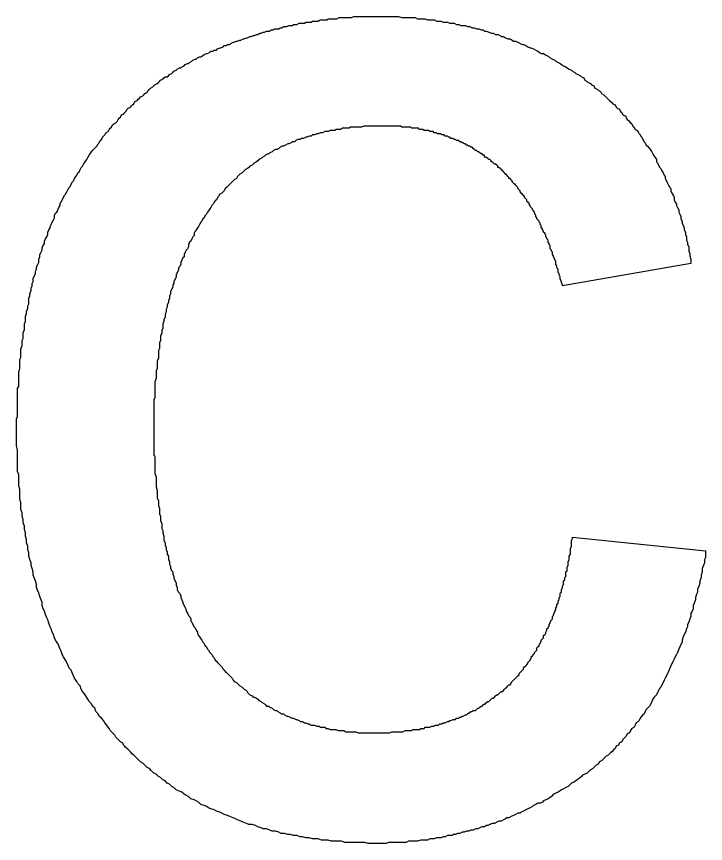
# Model space of a CAD drawing. Extents: x 6 to 282, y -60 to 50.
# Drawn here: x 160.11 to 191.81, y -0.87 to 37.14 of the extents above; entities that cross this region are included whole.
import ezdxf

# ---------------------------------------------------------------- set-up
doc = ezdxf.new("R2010")
doc.units = 0

msp = doc.modelspace()

# ---------------------------------------------------------------- linework, layer by layer
at = {"layer": 'Layer 0', "color": 1}
msp.add_lwpolyline([(191.809021, 12.585219), (191.809021, 12.585219), (191.809021, 12.431115), (191.809021, 12.27701), (191.75766, 12.174273), (191.75766, 12.020169), (191.706284, 11.866064), (191.654922, 11.763328), (191.654922, 11.609223), (191.603546, 11.455118), (191.603546, 11.352382), (191.552185, 11.198277), (191.552185, 11.095541), (191.500809, 10.941436), (191.449448, 10.838699), (191.449448, 10.684595), (191.398071, 10.581859), (191.34671, 10.427753), (191.34671, 10.325017), (191.295334, 10.170913), (191.243973, 10.068176), (191.243973, 9.914071), (191.192612, 9.811335), (191.141235, 9.708598), (191.141235, 9.554493), (191.089874, 9.451756), (191.038498, 9.297652), (190.987137, 9.194916), (190.987137, 9.092179), (190.93576, 8.989443), (190.884399, 8.835338), (190.833023, 8.732601), (190.781662, 8.629865), (190.730286, 8.47576), (190.730286, 8.373024), (190.678925, 8.270288), (190.627548, 8.167551), (190.576187, 8.064815), (190.524811, 7.910709), (190.47345, 7.807973), (190.422073, 7.705236), (190.370712, 7.6025), (190.319351, 7.499763), (190.267975, 7.397027), (190.216614, 7.294291), (190.165237, 7.191554), (190.113876, 7.037449), (190.0625, 6.934713), (190.011139, 6.831976), (189.959763, 6.72924), (189.908401, 6.626503), (189.857025, 6.523767), (189.805664, 6.421031), (189.754288, 6.318294), (189.702927, 6.266926), (189.65155, 6.164189), (189.600189, 6.061453), (189.548813, 5.958716), (189.446091, 5.85598), (189.394714, 5.753243), (189.343353, 5.650507), (189.291977, 5.547771), (189.240616, 5.445034), (189.18924, 5.393666), (189.086502, 5.290929), (189.035141, 5.188193), (188.983765, 5.085456), (188.932404, 5.034088), (188.829666, 4.931352), (188.77829, 4.828615), (188.726929, 4.725878), (188.624191, 4.67451), (188.57283, 4.571774), (188.521454, 4.469037), (188.418716, 4.417669), (188.367355, 4.314932), (188.315979, 4.212196), (188.213242, 4.160828), (188.16188, 4.058091), (188.110504, 4.006723), (188.007767, 3.903986), (187.956406, 3.80125), (187.853668, 3.749882), (187.802307, 3.647145), (187.69957, 3.595777), (187.648193, 3.493041), (187.596832, 3.441672), (187.494095, 3.338936), (187.442719, 3.287568), (187.339981, 3.184831), (187.237244, 3.133463), (187.185883, 3.082095), (187.083145, 2.979358), (187.031769, 2.92799), (186.929047, 2.876622), (186.87767, 2.773885), (186.774933, 2.722517), (186.672195, 2.619781), (186.620834, 2.568412), (186.518097, 2.517044), (186.466721, 2.465676), (186.363983, 2.362939), (186.261246, 2.311571), (186.158524, 2.260203), (186.107147, 2.208834), (186.00441, 2.106098), (185.901672, 2.05473), (185.850311, 2.003361), (185.747574, 1.951993), (185.644836, 1.900625), (185.542099, 1.797889), (185.490723, 1.74652), (185.387985, 1.695152), (185.285263, 1.643784), (185.182526, 1.592416), (185.131149, 1.541047), (185.028412, 1.489679), (184.925674, 1.438311), (184.822937, 1.386943), (184.7202, 1.284206), (184.668839, 1.232838), (184.566101, 1.18147), (184.463364, 1.130101), (184.360626, 1.078733), (184.309265, 1.027365), (184.206528, 0.975997), (184.10379, 0.975997), (184.001053, 0.924628), (183.898315, 0.87326), (183.846939, 0.821892), (183.744202, 0.770524), (183.641479, 0.719155), (183.538742, 0.667787), (183.436005, 0.616419), (183.333267, 0.565051), (183.281891, 0.513682), (183.179153, 0.513682), (183.076416, 0.462314), (182.973679, 0.410946), (182.870941, 0.359578), (182.768219, 0.308209), (182.665482, 0.308209), (182.614105, 0.256841), (182.511368, 0.205473), (182.40863, 0.154105), (182.305893, 0.154105), (182.203156, 0.102736), (182.100418, 0.051368), (181.997696, 0.051368), (181.894958, 0), (181.792221, -0.051368), (181.740845, -0.051368), (181.638107, -0.102736), (181.53537, -0.102736), (181.432632, -0.154105), (181.329895, -0.205473), (181.227158, -0.205473), (181.124435, -0.256841), (181.021698, -0.256841), (180.918961, -0.308209), (180.816223, -0.308209), (180.713486, -0.359578), (180.610748, -0.359578), (180.508011, -0.410946), (180.405273, -0.410946), (180.302536, -0.462314), (180.199799, -0.462314), (180.148438, -0.513682), (180.0457, -0.513682), (179.942963, -0.513682), (179.840225, -0.565051), (179.737488, -0.565051), (179.63475, -0.616419), (179.532013, -0.616419), (179.429276, -0.616419), (179.326538, -0.667787), (179.223801, -0.667787), (179.121063, -0.667787), (179.018326, -0.719155), (178.915588, -0.719155), (178.812851, -0.719155), (178.710114, -0.719155), (178.556015, -0.770524), (178.453278, -0.770524), (178.35054, -0.770524), (178.247803, -0.770524), (178.145065, -0.770524), (178.042328, -0.821892), (177.93959, -0.821892), (177.836868, -0.821892), (177.734131, -0.821892), (177.631393, -0.821892), (177.528656, -0.821892), (177.425919, -0.821892), (177.323181, -0.821892), (177.220444, -0.821892), (177.117706, -0.87326), (177.014969, -0.87326), (176.86087, -0.87326), (176.758133, -0.87326), (176.604019, -0.87326), (176.449921, -0.87326), (176.295807, -0.87326), (176.141708, -0.821892), (175.98761, -0.821892), (175.833496, -0.821892), (175.679398, -0.821892), (175.525284, -0.821892), (175.371185, -0.821892), (175.217087, -0.821892), (175.062973, -0.770524), (174.908875, -0.770524), (174.754761, -0.770524), (174.600662, -0.770524), (174.446564, -0.719155), (174.29245, -0.719155), (174.138351, -0.719155), (173.984238, -0.667787), (173.8815, -0.667787), (173.727402, -0.667787), (173.573303, -0.616419), (173.419189, -0.616419), (173.265091, -0.565051), (173.162354, -0.565051), (173.00824, -0.513682), (172.854141, -0.513682), (172.700043, -0.462314), (172.597305, -0.462314), (172.443192, -0.410946), (172.289093, -0.410946), (172.186356, -0.359578), (172.032242, -0.308209), (171.878143, -0.308209), (171.775406, -0.256841), (171.621307, -0.205473), (171.467194, -0.205473), (171.364456, -0.154105), (171.210358, -0.102736), (171.10762, -0.051368), (170.953522, 0), (170.799408, 0), (170.696671, 0.051368), (170.542572, 0.102736), (170.439835, 0.154105), (170.285736, 0.205473), (170.182999, 0.256841), (170.080261, 0.308209), (169.926147, 0.359578), (169.82341, 0.410946), (169.669312, 0.462314), (169.566574, 0.513682), (169.463837, 0.565051), (169.309738, 0.616419), (169.207001, 0.667787), (169.052887, 0.719155), (168.95015, 0.770524), (168.847412, 0.821892), (168.744675, 0.87326), (168.590576, 0.924628), (168.487839, 1.027365), (168.385101, 1.078733), (168.282364, 1.130101), (168.128265, 1.18147), (168.025528, 1.284206), (167.922791, 1.335574), (167.820053, 1.386943), (167.717316, 1.489679), (167.563217, 1.541047), (167.46048, 1.592416), (167.357742, 1.695152), (167.255005, 1.74652), (167.152267, 1.849257), (167.04953, 1.900625), (166.946793, 2.003361), (166.844055, 2.05473), (166.741318, 2.157466), (166.63858, 2.208834), (166.535843, 2.311571), (166.433105, 2.362939), (166.330368, 2.465676), (166.227631, 2.568412), (166.124908, 2.619781), (166.022171, 2.722517), (165.919434, 2.825253), (165.816696, 2.876622), (165.713959, 2.979358), (165.611221, 3.082095), (165.508484, 3.184831), (165.457108, 3.236199), (165.35437, 3.338936), (165.251648, 3.441672), (165.148911, 3.544409), (165.046173, 3.647145), (164.994797, 3.749882), (164.892059, 3.80125), (164.789322, 3.903986), (164.686584, 4.006723), (164.635223, 4.109459), (164.532486, 4.212196), (164.429749, 4.314932), (164.378387, 4.417669), (164.27565, 4.571774), (164.172913, 4.67451), (164.121536, 4.777246), (164.018799, 4.879983), (163.916061, 4.98272), (163.8647, 5.085456), (163.761963, 5.188193), (163.710587, 5.342298), (163.607864, 5.445034), (163.556488, 5.547771), (163.453751, 5.650507), (163.40239, 5.753243), (163.299652, 5.907348), (163.248276, 6.010085), (163.145538, 6.112821), (163.094177, 6.215558), (163.042801, 6.369662), (162.940063, 6.472399), (162.888702, 6.575135), (162.785965, 6.72924), (162.734604, 6.831976), (162.683228, 6.934713), (162.631866, 7.088818), (162.529129, 7.191554), (162.477753, 7.345659), (162.426392, 7.448395), (162.375015, 7.551132), (162.272278, 7.705236), (162.220917, 7.807973), (162.16954, 7.962078), (162.118179, 8.064815), (162.066803, 8.218919), (162.015442, 8.321655), (161.912704, 8.47576), (161.861343, 8.578497), (161.809967, 8.732601), (161.758606, 8.835338), (161.70723, 8.989443), (161.655869, 9.092179), (161.604492, 9.246284), (161.553131, 9.400389), (161.501755, 9.503125), (161.450394, 9.657229), (161.399017, 9.811335), (161.347656, 9.914071), (161.29628, 10.068176), (161.29628, 10.222281), (161.244919, 10.325017), (161.193542, 10.479122), (161.142181, 10.633226), (161.09082, 10.735963), (161.039444, 10.890068), (161.039444, 11.044172), (160.988083, 11.198277), (160.936707, 11.301014), (160.885345, 11.455118), (160.885345, 11.609223), (160.833969, 11.763328), (160.782608, 11.917433), (160.782608, 12.020169), (160.731232, 12.174273), (160.679871, 12.328379), (160.679871, 12.482483), (160.628494, 12.636588), (160.628494, 12.790692), (160.577133, 12.944798), (160.577133, 13.098902), (160.525757, 13.253007), (160.525757, 13.407112), (160.474396, 13.561216), (160.474396, 13.715322), (160.423019, 13.869426), (160.423019, 14.023531), (160.371658, 14.177635), (160.371658, 14.33174), (160.320282, 14.485845), (160.320282, 14.63995), (160.320282, 14.794054), (160.268921, 14.948159), (160.268921, 15.102263), (160.268921, 15.256369), (160.268921, 15.410473), (160.21756, 15.564578), (160.21756, 15.770051), (160.21756, 15.924155), (160.21756, 16.07826), (160.166183, 16.232365), (160.166183, 16.386469), (160.166183, 16.540575), (160.166183, 16.746048), (160.166183, 16.900152), (160.166183, 17.054256), (160.166183, 17.208363), (160.114822, 17.413836), (160.114822, 17.56794), (160.114822, 17.722044), (160.114822, 17.927517), (160.114822, 18.030254), (160.114822, 18.184359), (160.114822, 18.338463), (160.114822, 18.492567), (160.114822, 18.646673), (160.166183, 18.749409), (160.166183, 18.903513), (160.166183, 19.057619), (160.166183, 19.211723), (160.166183, 19.314459), (160.166183, 19.468565), (160.166183, 19.622669), (160.166183, 19.725407), (160.166183, 19.879511), (160.166183, 20.033615), (160.21756, 20.136353), (160.21756, 20.290457), (160.21756, 20.444561), (160.21756, 20.547298), (160.21756, 20.701403), (160.21756, 20.804138), (160.268921, 20.958244), (160.268921, 21.112349), (160.268921, 21.215084), (160.268921, 21.36919), (160.320282, 21.471926), (160.320282, 21.62603), (160.320282, 21.728767), (160.320282, 21.882872), (160.371658, 21.985609), (160.371658, 22.139713), (160.371658, 22.242449), (160.423019, 22.345186), (160.423019, 22.49929), (160.423019, 22.602028), (160.474396, 22.756132), (160.474396, 22.858868), (160.474396, 23.012974), (160.525757, 23.115709), (160.525757, 23.218447), (160.525757, 23.372551), (160.577133, 23.475288), (160.577133, 23.578024), (160.628494, 23.732128), (160.628494, 23.834866), (160.679871, 23.937601), (160.679871, 24.091707), (160.679871, 24.194443), (160.731232, 24.29718), (160.731232, 24.399916), (160.782608, 24.55402), (160.782608, 24.656757), (160.833969, 24.759493), (160.833969, 24.86223), (160.885345, 24.964966), (160.885345, 25.119072), (160.936707, 25.221807), (160.988083, 25.324545), (160.988083, 25.42728), (161.039444, 25.530018), (161.039444, 25.632753), (161.09082, 25.735491), (161.142181, 25.838226), (161.142181, 25.992331), (161.193542, 26.095068), (161.193542, 26.197803), (161.244919, 26.300541), (161.29628, 26.403278), (161.29628, 26.506014), (161.347656, 26.608751), (161.399017, 26.711487), (161.399017, 26.814224), (161.450394, 26.91696), (161.501755, 27.019697), (161.553131, 27.122433), (161.553131, 27.22517), (161.604492, 27.327906), (161.655869, 27.430643), (161.655869, 27.48201), (161.70723, 27.584747), (161.758606, 27.687483), (161.809967, 27.79022), (161.861343, 27.892956), (161.861343, 27.995693), (161.912704, 28.098429), (161.964081, 28.149797), (162.015442, 28.252535), (162.066803, 28.35527), (162.118179, 28.458008), (162.118179, 28.560743), (162.16954, 28.612112), (162.220917, 28.714848), (162.272278, 28.817585), (162.323654, 28.920321), (162.375015, 28.971689), (162.426392, 29.074427), (162.477753, 29.177162), (162.529129, 29.2799), (162.58049, 29.331266), (162.631866, 29.434004), (162.683228, 29.536739), (162.734604, 29.588108), (162.785965, 29.690845), (162.837326, 29.793581), (162.888702, 29.84495), (162.940063, 29.947687), (162.99144, 29.999054), (163.042801, 30.101791), (163.094177, 30.204527), (163.145538, 30.255896), (163.196915, 30.358633), (163.248276, 30.41), (163.299652, 30.512737), (163.351013, 30.564106), (163.40239, 30.666842), (163.453751, 30.769579), (163.505127, 30.820946), (163.556488, 30.923683), (163.607864, 30.975052), (163.659225, 31.026419), (163.761963, 31.129156), (163.813324, 31.180525), (163.8647, 31.28326), (163.916061, 31.334629), (163.967438, 31.437365), (164.018799, 31.488733), (164.070175, 31.591471), (164.121536, 31.642838), (164.172913, 31.694206), (164.224274, 31.796944), (164.327011, 31.84831), (164.378387, 31.951048), (164.429749, 32.002415), (164.481125, 32.053783), (164.532486, 32.156521), (164.583847, 32.20789), (164.686584, 32.259258), (164.737961, 32.310627), (164.789322, 32.413361), (164.840698, 32.464729), (164.892059, 32.516098), (164.943436, 32.618835), (165.046173, 32.670204), (165.097534, 32.721573), (165.148911, 32.772938), (165.200272, 32.875675), (165.251648, 32.927044), (165.35437, 32.978413), (165.405746, 33.029781), (165.457108, 33.08115), (165.508484, 33.132519), (165.559845, 33.235252), (165.662582, 33.286621), (165.713959, 33.33799), (165.76532, 33.389359), (165.816696, 33.440727), (165.919434, 33.492096), (165.970795, 33.543465), (166.022171, 33.594833), (166.124908, 33.646198), (166.17627, 33.748936), (166.227631, 33.800304), (166.279007, 33.851673), (166.381744, 33.903042), (166.433105, 33.954411), (166.484482, 34.005779), (166.587219, 34.057144), (166.63858, 34.108513), (166.689957, 34.159882), (166.741318, 34.21125), (166.844055, 34.262619), (166.895432, 34.313988), (166.946793, 34.365356), (167.04953, 34.365356), (167.100891, 34.416725), (167.152267, 34.46809), (167.255005, 34.519459), (167.306366, 34.570827), (167.357742, 34.622196), (167.46048, 34.673565), (167.511841, 34.724934), (167.614578, 34.776302), (167.665955, 34.776302), (167.717316, 34.827671), (167.820053, 34.879036), (167.871414, 34.930405), (167.974152, 34.981773), (168.025528, 34.981773), (168.076889, 35.033142), (168.179626, 35.084511), (168.231003, 35.13588), (168.33374, 35.187248), (168.385101, 35.187248), (168.436478, 35.238617), (168.539215, 35.289982), (168.590576, 35.289982), (168.693314, 35.341351), (168.744675, 35.392719), (168.847412, 35.444088), (168.898788, 35.444088), (169.001526, 35.495457), (169.052887, 35.546825), (169.155624, 35.546825), (169.207001, 35.598194), (169.309738, 35.598194), (169.361099, 35.649563), (169.463837, 35.700928), (169.515198, 35.700928), (169.617935, 35.752296), (169.669312, 35.803665), (169.772049, 35.803665), (169.82341, 35.855034), (169.926147, 35.855034), (169.977524, 35.906403), (170.080261, 35.957771), (170.131622, 35.957771), (170.23436, 36.00914), (170.285736, 36.00914), (170.388458, 36.060509), (170.439835, 36.060509), (170.542572, 36.111874), (170.593933, 36.111874), (170.696671, 36.163242), (170.748047, 36.163242), (170.850784, 36.214611), (170.902145, 36.214611), (171.004883, 36.26598), (171.056259, 36.26598), (171.158997, 36.317348), (171.210358, 36.317348), (171.313095, 36.368717), (171.364456, 36.368717), (171.467194, 36.420086), (171.51857, 36.420086), (171.621307, 36.471455), (171.672668, 36.471455), (171.775406, 36.471455), (171.826782, 36.522823), (171.92952, 36.522823), (171.980881, 36.574188), (172.083618, 36.574188), (172.186356, 36.574188), (172.237717, 36.625557), (172.340454, 36.625557), (172.39183, 36.676926), (172.494568, 36.676926), (172.545929, 36.676926), (172.648666, 36.728294), (172.700043, 36.728294), (172.80278, 36.728294), (172.854141, 36.779663), (172.956879, 36.779663), (173.00824, 36.779663), (173.110977, 36.831032), (173.213715, 36.831032), (173.265091, 36.831032), (173.367828, 36.831032), (173.419189, 36.882401), (173.521927, 36.882401), (173.573303, 36.882401), (173.676025, 36.882401), (173.727402, 36.933769), (173.830139, 36.933769), (173.932877, 36.933769), (173.984238, 36.933769), (174.086975, 36.985134), (174.138351, 36.985134), (174.241089, 36.985134), (174.29245, 36.985134), (174.395187, 36.985134), (174.446564, 37.036503), (174.549286, 37.036503), (174.652023, 37.036503), (174.7034, 37.036503), (174.806137, 37.036503), (174.857498, 37.036503), (174.960236, 37.087872), (175.011612, 37.087872), (175.114349, 37.087872), (175.217087, 37.087872), (175.268448, 37.087872), (175.371185, 37.087872), (175.422546, 37.087872), (175.525284, 37.087872), (175.628021, 37.13924), (175.679398, 37.13924), (175.782135, 37.13924), (175.833496, 37.13924), (175.936234, 37.13924), (175.98761, 37.13924), (176.090347, 37.13924), (176.193069, 37.13924), (176.244446, 37.13924), (176.347183, 37.13924), (176.398544, 37.13924), (176.501282, 37.13924), (176.604019, 37.13924), (176.706757, 37.13924), (176.809494, 37.13924), (176.912231, 37.13924), (177.014969, 37.13924), (177.169067, 37.13924), (177.271805, 37.13924), (177.374542, 37.13924), (177.47728, 37.13924), (177.580017, 37.13924), (177.682755, 37.13924), (177.836868, 37.087872), (177.93959, 37.087872), (178.042328, 37.087872), (178.145065, 37.087872), (178.247803, 37.087872), (178.35054, 37.087872), (178.453278, 37.087872), (178.556015, 37.036503), (178.710114, 37.036503), (178.812851, 37.036503), (178.915588, 37.036503), (179.018326, 36.985134), (179.121063, 36.985134), (179.223801, 36.985134), (179.326538, 36.985134), (179.429276, 36.933769), (179.532013, 36.933769), (179.63475, 36.933769), (179.737488, 36.882401), (179.840225, 36.882401), (179.942963, 36.882401), (180.0457, 36.831032), (180.148438, 36.831032), (180.251175, 36.831032), (180.353897, 36.779663), (180.456635, 36.779663), (180.559372, 36.728294), (180.662109, 36.728294), (180.764847, 36.728294), (180.867584, 36.676926), (180.970322, 36.676926), (181.073059, 36.625557), (181.175797, 36.625557), (181.278534, 36.574188), (181.381271, 36.574188), (181.484009, 36.522823), (181.586746, 36.522823), (181.638107, 36.471455), (181.740845, 36.471455), (181.843582, 36.420086), (181.94632, 36.368717), (182.049057, 36.368717), (182.151794, 36.317348), (182.254532, 36.317348), (182.357269, 36.26598), (182.40863, 36.214611), (182.511368, 36.214611), (182.614105, 36.163242), (182.716843, 36.111874), (182.81958, 36.111874), (182.922318, 36.060509), (182.973679, 36.00914), (183.076416, 36.00914), (183.179153, 35.957771), (183.281891, 35.906403), (183.384628, 35.855034), (183.436005, 35.855034), (183.538742, 35.803665), (183.641479, 35.752296), (183.744202, 35.700928), (183.795578, 35.700928), (183.898315, 35.649563), (184.001053, 35.598194), (184.10379, 35.546825), (184.155151, 35.495457), (184.257889, 35.444088), (184.360626, 35.444088), (184.412003, 35.392719), (184.51474, 35.341351), (184.617462, 35.289982), (184.668839, 35.238617), (184.771576, 35.187248), (184.874313, 35.13588), (184.925674, 35.084511), (185.028412, 35.033142), (185.131149, 34.981773), (185.182526, 34.930405), (185.285263, 34.879036), (185.387985, 34.827671), (185.439362, 34.776302), (185.542099, 34.724934), (185.644836, 34.673565), (185.696198, 34.622196), (185.798935, 34.570827), (185.850311, 34.519459), (185.953049, 34.46809), (186.055786, 34.416725), (186.107147, 34.365356), (186.209885, 34.313988), (186.261246, 34.21125), (186.363983, 34.159882), (186.415359, 34.108513), (186.518097, 34.057144), (186.569458, 34.005779), (186.672195, 33.954411), (186.723572, 33.851673), (186.826309, 33.800304), (186.87767, 33.748936), (186.980408, 33.697567), (187.031769, 33.594833), (187.134506, 33.543465), (187.185883, 33.492096), (187.28862, 33.389359), (187.339981, 33.33799), (187.391357, 33.286621), (187.494095, 33.183887), (187.545456, 33.132519), (187.648193, 33.08115), (187.69957, 32.978413), (187.750931, 32.927044), (187.853668, 32.875675), (187.905029, 32.772938), (187.956406, 32.721573), (188.007767, 32.618835), (188.110504, 32.567467), (188.16188, 32.516098), (188.213242, 32.413361), (188.264618, 32.361992), (188.367355, 32.259258), (188.418716, 32.20789), (188.470093, 32.105152), (188.521454, 32.053783), (188.57283, 31.951048), (188.675568, 31.899679), (188.726929, 31.796944), (188.77829, 31.745575), (188.829666, 31.642838), (188.881027, 31.591471), (188.932404, 31.488733), (188.983765, 31.385998), (189.035141, 31.334629), (189.086502, 31.231892), (189.137878, 31.180525), (189.240616, 31.077787), (189.291977, 30.975052), (189.343353, 30.923683), (189.394714, 30.820946), (189.446091, 30.71821), (189.497452, 30.666842), (189.548813, 30.564106), (189.548813, 30.461369), (189.600189, 30.41), (189.65155, 30.307264), (189.702927, 30.204527), (189.754288, 30.15316), (189.805664, 30.050423), (189.857025, 29.947687), (189.908401, 29.84495), (189.959763, 29.793581), (189.959763, 29.690845), (190.011139, 29.588108), (190.0625, 29.485373), (190.113876, 29.382635), (190.165237, 29.2799), (190.216614, 29.228531), (190.216614, 29.125793), (190.267975, 29.023058), (190.319351, 28.920321), (190.370712, 28.817585), (190.370712, 28.714848), (190.422073, 28.612112), (190.47345, 28.509375), (190.47345, 28.458008), (190.524811, 28.35527), (190.576187, 28.252535), (190.576187, 28.149797), (190.627548, 28.047062), (190.678925, 27.944324), (190.678925, 27.841589), (190.730286, 27.738852), (190.730286, 27.636116), (190.781662, 27.533379), (190.833023, 27.430643), (190.833023, 27.327906), (190.884399, 27.22517), (190.884399, 27.122433), (190.93576, 27.019697), (190.93576, 26.865591), (190.987137, 26.762856), (190.987137, 26.660118), (191.038498, 26.557383), (191.038498, 26.454645), (191.038498, 26.35191), (191.089874, 26.249172), (191.089874, 26.146437), (191.141235, 25.992331), (191.141235, 25.889595), (191.141235, 25.786858), (185.233887, 24.759493), (185.233887, 24.810862), (185.182526, 24.913599), (185.182526, 24.964966), (185.131149, 25.067703), (185.131149, 25.119072), (185.131149, 25.170439), (185.079788, 25.273176), (185.079788, 25.324545), (185.028412, 25.375912), (185.028412, 25.478649), (185.028412, 25.530018), (184.977051, 25.581385), (184.977051, 25.684122), (184.925674, 25.735491), (184.925674, 25.786858), (184.925674, 25.889595), (184.874313, 25.940964), (184.874313, 25.992331), (184.822937, 26.095068), (184.822937, 26.146437), (184.771576, 26.197803), (184.771576, 26.300541), (184.7202, 26.35191), (184.7202, 26.403278), (184.668839, 26.454645), (184.668839, 26.557383), (184.668839, 26.608751), (184.617462, 26.660118), (184.617462, 26.711487), (184.566101, 26.762856), (184.566101, 26.865591), (184.51474, 26.91696), (184.51474, 26.968328), (184.463364, 27.019697), (184.463364, 27.071064), (184.412003, 27.173801), (184.360626, 27.22517), (184.360626, 27.276537), (184.309265, 27.327906), (184.309265, 27.379274), (184.257889, 27.430643), (184.257889, 27.533379), (184.206528, 27.584747), (184.206528, 27.636116), (184.155151, 27.687483), (184.155151, 27.738852), (184.10379, 27.79022), (184.052414, 27.841589), (184.052414, 27.892956), (184.001053, 27.944324), (184.001053, 27.995693), (183.949677, 28.098429), (183.949677, 28.149797), (183.898315, 28.201166), (183.846939, 28.252535), (183.846939, 28.303902), (183.795578, 28.35527), (183.744202, 28.406639), (183.744202, 28.458008), (183.692841, 28.509375), (183.692841, 28.560743), (183.641479, 28.612112), (183.590103, 28.663481), (183.590103, 28.714848), (183.538742, 28.766216), (183.487366, 28.817585), (183.487366, 28.868954), (183.436005, 28.920321), (183.384628, 28.920321), (183.384628, 28.971689), (183.333267, 29.023058), (183.281891, 29.074427), (183.281891, 29.125793), (183.23053, 29.177162), (183.179153, 29.228531), (183.179153, 29.2799), (183.127792, 29.331266), (183.076416, 29.382635), (183.076416, 29.434004), (183.025055, 29.434004), (182.973679, 29.485373), (182.922318, 29.536739), (182.922318, 29.588108), (182.870941, 29.639477), (182.81958, 29.690845), (182.768219, 29.690845), (182.768219, 29.742214), (182.716843, 29.793581), (182.665482, 29.84495), (182.614105, 29.896318), (182.614105, 29.896318), (182.562744, 29.947687), (182.511368, 29.999054), (182.460007, 30.050423), (182.460007, 30.101791), (182.40863, 30.101791), (182.357269, 30.15316), (182.305893, 30.204527), (182.254532, 30.204527), (182.254532, 30.255896), (182.203156, 30.307264), (182.151794, 30.358633), (182.100418, 30.358633), (182.049057, 30.41), (181.997696, 30.461369), (181.94632, 30.461369), (181.94632, 30.512737), (181.894958, 30.564106), (181.843582, 30.564106), (181.792221, 30.615473), (181.740845, 30.666842), (181.689484, 30.666842), (181.638107, 30.71821), (181.638107, 30.769579), (181.586746, 30.769579), (181.53537, 30.820946), (181.484009, 30.820946), (181.432632, 30.872314), (181.381271, 30.923683), (181.329895, 30.923683), (181.278534, 30.975052), (181.227158, 30.975052), (181.175797, 31.026419), (181.124435, 31.077787), (181.124435, 31.077787), (181.073059, 31.129156), (181.021698, 31.129156), (180.970322, 31.180525), (180.918961, 31.180525), (180.867584, 31.231892), (180.816223, 31.231892), (180.764847, 31.28326), (180.713486, 31.28326), (180.662109, 31.334629), (180.610748, 31.334629), (180.559372, 31.385998), (180.508011, 31.385998), (180.456635, 31.437365), (180.405273, 31.437365), (180.353897, 31.437365), (180.302536, 31.488733), (180.251175, 31.488733), (180.199799, 31.540102), (180.148438, 31.540102), (180.097061, 31.540102), (180.0457, 31.591471), (179.994324, 31.591471), (179.942963, 31.642838), (179.891586, 31.642838), (179.840225, 31.642838), (179.788849, 31.694206), (179.737488, 31.694206), (179.686111, 31.694206), (179.63475, 31.745575), (179.583374, 31.745575), (179.480652, 31.745575), (179.429276, 31.796944), (179.377914, 31.796944), (179.326538, 31.796944), (179.275177, 31.84831), (179.223801, 31.84831), (179.17244, 31.84831), (179.121063, 31.84831), (179.069702, 31.899679), (179.018326, 31.899679), (178.966965, 31.899679), (178.864227, 31.899679), (178.812851, 31.951048), (178.76149, 31.951048), (178.710114, 31.951048), (178.658752, 31.951048), (178.607391, 32.002415), (178.556015, 32.002415), (178.504654, 32.002415), (178.401917, 32.002415), (178.35054, 32.002415), (178.299179, 32.002415), (178.247803, 32.053783), (178.196442, 32.053783), (178.145065, 32.053783), (178.042328, 32.053783), (177.990967, 32.053783), (177.93959, 32.053783), (177.888229, 32.053783), (177.836868, 32.053783), (177.785492, 32.105152), (177.682755, 32.105152), (177.631393, 32.105152), (177.580017, 32.105152), (177.528656, 32.105152), (177.425919, 32.105152), (177.374542, 32.105152), (177.323181, 32.105152), (177.271805, 32.105152), (177.220444, 32.105152), (177.117706, 32.105152), (177.06633, 32.105152), (177.014969, 32.105152), (176.912231, 32.105152), (176.809494, 32.105152), (176.706757, 32.105152), (176.604019, 32.105152), (176.501282, 32.105152), (176.398544, 32.105152), (176.295807, 32.105152), (176.193069, 32.105152), (176.090347, 32.105152), (175.98761, 32.053783), (175.884872, 32.053783), (175.782135, 32.053783), (175.679398, 32.053783), (175.57666, 32.053783), (175.473923, 32.053783), (175.422546, 32.002415), (175.319824, 32.002415), (175.217087, 32.002415), (175.114349, 32.002415), (175.011612, 31.951048), (174.908875, 31.951048), (174.806137, 31.951048), (174.754761, 31.899679), (174.652023, 31.899679), (174.549286, 31.899679), (174.446564, 31.84831), (174.343826, 31.84831), (174.29245, 31.84831), (174.189713, 31.796944), (174.086975, 31.796944), (173.984238, 31.745575), (173.932877, 31.745575), (173.830139, 31.694206), (173.727402, 31.694206), (173.676025, 31.642838), (173.573303, 31.642838), (173.470566, 31.591471), (173.419189, 31.591471), (173.316452, 31.540102), (173.213715, 31.540102), (173.162354, 31.488733), (173.059616, 31.488733), (172.956879, 31.437365), (172.905502, 31.385998), (172.80278, 31.385998), (172.751404, 31.334629), (172.648666, 31.28326), (172.597305, 31.28326), (172.494568, 31.231892), (172.39183, 31.180525), (172.340454, 31.180525), (172.237717, 31.129156), (172.186356, 31.077787), (172.083618, 31.026419), (172.032242, 31.026419), (171.92952, 30.975052), (171.878143, 30.923683), (171.775406, 30.872314), (171.724045, 30.820946), (171.672668, 30.820946), (171.569931, 30.769579), (171.51857, 30.71821), (171.415833, 30.666842), (171.364456, 30.615473), (171.261719, 30.564106), (171.210358, 30.512737), (171.158997, 30.461369), (171.056259, 30.41), (171.004883, 30.358633), (170.953522, 30.307264), (170.850784, 30.255896), (170.799408, 30.204527), (170.748047, 30.15316), (170.645309, 30.101791), (170.593933, 30.050423), (170.542572, 29.999054), (170.491196, 29.947687), (170.388458, 29.896318), (170.337097, 29.84495), (170.285736, 29.793581), (170.23436, 29.690845), (170.131622, 29.639477), (170.080261, 29.588108), (170.028885, 29.536739), (169.977524, 29.485373), (169.874786, 29.382635), (169.82341, 29.331266), (169.772049, 29.2799), (169.720673, 29.228531), (169.669312, 29.125793), (169.617935, 29.074427), (169.566574, 29.023058), (169.463837, 28.971689), (169.412476, 28.868954), (169.361099, 28.817585), (169.309738, 28.714848), (169.258362, 28.663481), (169.207001, 28.612112), (169.155624, 28.509375), (169.104263, 28.458008), (169.052887, 28.35527), (169.001526, 28.303902), (168.95015, 28.201166), (168.898788, 28.149797), (168.847412, 28.047062), (168.796051, 27.995693), (168.744675, 27.892956), (168.693314, 27.841589), (168.641953, 27.738852), (168.590576, 27.687483), (168.539215, 27.584747), (168.487839, 27.48201), (168.436478, 27.430643), (168.385101, 27.327906), (168.33374, 27.276537), (168.282364, 27.173801), (168.282364, 27.071064), (168.231003, 27.019697), (168.179626, 26.91696), (168.128265, 26.814224), (168.076889, 26.762856), (168.025528, 26.660118), (168.025528, 26.557383), (167.974152, 26.454645), (167.922791, 26.403278), (167.871414, 26.300541), (167.820053, 26.197803), (167.820053, 26.095068), (167.768692, 26.043699), (167.717316, 25.940964), (167.665955, 25.838226), (167.665955, 25.735491), (167.614578, 25.632753), (167.563217, 25.581385), (167.563217, 25.478649), (167.511841, 25.375912), (167.46048, 25.273176), (167.46048, 25.170439), (167.409103, 25.067703), (167.357742, 24.964966), (167.357742, 24.86223), (167.306366, 24.810862), (167.306366, 24.708126), (167.255005, 24.605389), (167.203629, 24.502653), (167.203629, 24.399916), (167.152267, 24.29718), (167.152267, 24.194443), (167.100891, 24.091707), (167.100891, 23.98897), (167.04953, 23.886234), (167.04953, 23.783497), (166.998154, 23.680761), (166.998154, 23.578024), (166.946793, 23.42392), (166.946793, 23.321182), (166.895432, 23.218447), (166.895432, 23.115709), (166.844055, 23.012974), (166.844055, 22.910236), (166.844055, 22.807501), (166.792694, 22.704763), (166.792694, 22.602028), (166.741318, 22.447922), (166.741318, 22.345186), (166.741318, 22.242449), (166.689957, 22.139713), (166.689957, 22.036976), (166.689957, 21.882872), (166.63858, 21.780136), (166.63858, 21.677399), (166.63858, 21.574663), (166.63858, 21.420557), (166.587219, 21.317822), (166.587219, 21.215084), (166.587219, 21.112349), (166.587219, 20.958244), (166.535843, 20.855507), (166.535843, 20.752771), (166.535843, 20.598665), (166.535843, 20.49593), (166.484482, 20.341825), (166.484482, 20.239088), (166.484482, 20.136353), (166.484482, 19.982246), (166.484482, 19.879511), (166.484482, 19.725407), (166.484482, 19.622669), (166.433105, 19.519932), (166.433105, 19.365828), (166.433105, 19.263092), (166.433105, 19.108986), (166.433105, 19.00625), (166.433105, 18.852146), (166.433105, 18.749409), (166.433105, 18.595304), (166.433105, 18.492567), (166.433105, 18.338463), (166.433105, 18.184359), (166.433105, 18.081621), (166.433105, 17.927517), (166.433105, 17.824781), (166.433105, 17.670675), (166.433105, 17.516571), (166.433105, 17.413836), (166.433105, 17.259729), (166.433105, 17.156994), (166.433105, 17.00289), (166.484482, 16.900152), (166.484482, 16.746048), (166.484482, 16.643311), (166.484482, 16.489206), (166.484482, 16.386469), (166.484482, 16.232365), (166.484482, 16.129629), (166.535843, 15.975524), (166.535843, 15.872787), (166.535843, 15.718682), (166.535843, 15.615946), (166.535843, 15.513209), (166.587219, 15.359105), (166.587219, 15.256369), (166.587219, 15.102263), (166.587219, 14.999527), (166.63858, 14.896791), (166.63858, 14.742686), (166.63858, 14.63995), (166.689957, 14.537213), (166.689957, 14.434477), (166.689957, 14.280372), (166.741318, 14.177635), (166.741318, 14.074899), (166.741318, 13.972162), (166.792694, 13.818058), (166.792694, 13.715322), (166.792694, 13.612585), (166.844055, 13.509849), (166.844055, 13.407112), (166.895432, 13.253007), (166.895432, 13.15027), (166.895432, 13.047534), (166.946793, 12.944798), (166.946793, 12.842061), (166.998154, 12.739325), (166.998154, 12.636588), (167.04953, 12.533852), (167.04953, 12.431115), (167.100891, 12.328379), (167.100891, 12.174273), (167.152267, 12.071537), (167.152267, 11.968801), (167.203629, 11.866064), (167.203629, 11.763328), (167.255005, 11.660591), (167.306366, 11.609223), (167.306366, 11.506487), (167.357742, 11.40375), (167.357742, 11.301014), (167.409103, 11.198277), (167.46048, 11.095541), (167.46048, 10.992805), (167.511841, 10.890068), (167.511841, 10.787332), (167.563217, 10.684595), (167.614578, 10.633226), (167.665955, 10.53049), (167.665955, 10.427753), (167.717316, 10.325017), (167.768692, 10.222281), (167.768692, 10.170913), (167.820053, 10.068176), (167.871414, 9.96544), (167.922791, 9.862703), (167.922791, 9.811335), (167.974152, 9.708598), (168.025528, 9.605862), (168.076889, 9.554493), (168.128265, 9.451756), (168.128265, 9.34902), (168.179626, 9.297652), (168.231003, 9.194916), (168.282364, 9.092179), (168.33374, 9.040811), (168.385101, 8.938074), (168.436478, 8.835338), (168.436478, 8.78397), (168.487839, 8.681233), (168.539215, 8.629865), (168.590576, 8.527128), (168.641953, 8.47576), (168.693314, 8.373024), (168.744675, 8.321655), (168.796051, 8.218919), (168.847412, 8.167551), (168.898788, 8.064815), (168.95015, 8.013446), (169.001526, 7.910709), (169.052887, 7.859341), (169.104263, 7.807973), (169.155624, 7.705236), (169.207001, 7.653868), (169.258362, 7.551132), (169.309738, 7.499763), (169.361099, 7.448395), (169.463837, 7.345659), (169.515198, 7.294291), (169.566574, 7.242922), (169.617935, 7.140186), (169.669312, 7.088818), (169.720673, 7.037449), (169.772049, 6.986081), (169.874786, 6.883345), (169.926147, 6.831976), (169.977524, 6.780608), (170.028885, 6.72924), (170.080261, 6.626503), (170.131622, 6.575135), (170.23436, 6.523767), (170.285736, 6.472399), (170.337097, 6.421031), (170.388458, 6.369662), (170.491196, 6.318294), (170.542572, 6.266926), (170.593933, 6.215558), (170.696671, 6.164189), (170.748047, 6.061453), (170.799408, 6.010085), (170.850784, 5.958716), (170.953522, 5.907348), (171.004883, 5.85598), (171.056259, 5.85598), (171.158997, 5.804612), (171.210358, 5.753243), (171.261719, 5.701875), (171.364456, 5.650507), (171.415833, 5.599139), (171.51857, 5.547771), (171.569931, 5.496402), (171.621307, 5.445034), (171.724045, 5.445034), (171.775406, 5.393666), (171.878143, 5.342298), (171.92952, 5.290929), (172.032242, 5.239561), (172.083618, 5.239561), (172.134979, 5.188193), (172.237717, 5.136825), (172.289093, 5.085456), (172.39183, 5.085456), (172.443192, 5.034088), (172.545929, 4.98272), (172.597305, 4.98272), (172.700043, 4.931352), (172.80278, 4.879983), (172.854141, 4.879983), (172.956879, 4.828615), (173.00824, 4.828615), (173.110977, 4.777246), (173.162354, 4.725878), (173.265091, 4.725878), (173.367828, 4.67451), (173.419189, 4.67451), (173.521927, 4.623142), (173.573303, 4.623142), (173.676025, 4.571774), (173.778763, 4.571774), (173.830139, 4.571774), (173.932877, 4.520405), (174.035614, 4.520405), (174.086975, 4.469037), (174.189713, 4.469037), (174.29245, 4.469037), (174.343826, 4.417669), (174.446564, 4.417669), (174.549286, 4.366301), (174.652023, 4.366301), (174.7034, 4.366301), (174.806137, 4.366301), (174.908875, 4.314932), (175.011612, 4.314932), (175.062973, 4.314932), (175.16571, 4.314932), (175.268448, 4.263564), (175.371185, 4.263564), (175.473923, 4.263564), (175.525284, 4.263564), (175.628021, 4.263564), (175.730759, 4.263564), (175.833496, 4.212196), (175.936234, 4.212196), (176.038971, 4.212196), (176.090347, 4.212196), (176.193069, 4.212196), (176.295807, 4.212196), (176.398544, 4.212196), (176.501282, 4.212196), (176.604019, 4.212196), (176.655396, 4.212196), (176.758133, 4.212196), (176.809494, 4.212196), (176.912231, 4.212196), (176.963608, 4.212196), (177.06633, 4.212196), (177.117706, 4.212196), (177.220444, 4.212196), (177.271805, 4.212196), (177.374542, 4.263564), (177.47728, 4.263564), (177.528656, 4.263564), (177.580017, 4.263564), (177.682755, 4.263564), (177.734131, 4.263564), (177.836868, 4.263564), (177.888229, 4.263564), (177.990967, 4.314932), (178.042328, 4.314932), (178.145065, 4.314932), (178.196442, 4.314932), (178.299179, 4.314932), (178.35054, 4.366301), (178.401917, 4.366301), (178.504654, 4.366301), (178.556015, 4.366301), (178.658752, 4.366301), (178.710114, 4.417669), (178.76149, 4.417669), (178.864227, 4.417669), (178.915588, 4.469037), (178.966965, 4.469037), (179.069702, 4.469037), (179.121063, 4.469037), (179.223801, 4.520405), (179.275177, 4.520405), (179.326538, 4.520405), (179.377914, 4.571774), (179.480652, 4.571774), (179.532013, 4.571774), (179.583374, 4.623142), (179.686111, 4.623142), (179.737488, 4.67451), (179.788849, 4.67451), (179.840225, 4.67451), (179.942963, 4.725878), (179.994324, 4.725878), (180.0457, 4.777246), (180.097061, 4.777246), (180.199799, 4.828615), (180.251175, 4.828615), (180.302536, 4.828615), (180.353897, 4.879983), (180.456635, 4.879983), (180.508011, 4.931352), (180.559372, 4.931352), (180.610748, 4.98272), (180.662109, 4.98272), (180.764847, 5.034088), (180.816223, 5.034088), (180.867584, 5.085456), (180.918961, 5.136825), (180.970322, 5.136825), (181.021698, 5.188193), (181.073059, 5.188193), (181.124435, 5.239561), (181.227158, 5.239561), (181.278534, 5.290929), (181.329895, 5.342298), (181.381271, 5.342298), (181.432632, 5.393666), (181.484009, 5.445034), (181.53537, 5.445034), (181.586746, 5.496402), (181.638107, 5.547771), (181.689484, 5.547771), (181.740845, 5.599139), (181.792221, 5.650507), (181.843582, 5.650507), (181.894958, 5.701875), (181.94632, 5.753243), (181.997696, 5.804612), (182.049057, 5.804612), (182.100418, 5.85598), (182.151794, 5.907348), (182.203156, 5.958716), (182.254532, 5.958716), (182.305893, 6.010085), (182.357269, 6.061453), (182.40863, 6.112821), (182.460007, 6.112821), (182.511368, 6.164189), (182.562744, 6.215558), (182.614105, 6.266926), (182.665482, 6.318294), (182.716843, 6.369662), (182.768219, 6.421031), (182.81958, 6.421031), (182.870941, 6.472399), (182.870941, 6.523767), (182.922318, 6.575135), (182.973679, 6.626503), (183.025055, 6.677872), (183.076416, 6.72924), (183.127792, 6.780608), (183.179153, 6.831976), (183.23053, 6.883345), (183.23053, 6.934713), (183.281891, 6.986081), (183.333267, 7.037449), (183.384628, 7.088818), (183.436005, 7.140186), (183.436005, 7.191554), (183.487366, 7.242922), (183.538742, 7.294291), (183.590103, 7.345659), (183.641479, 7.397027), (183.641479, 7.448395), (183.692841, 7.499763), (183.744202, 7.551132), (183.795578, 7.653868), (183.795578, 7.705236), (183.846939, 7.756605), (183.898315, 7.807973), (183.949677, 7.859341), (183.949677, 7.910709), (184.001053, 7.962078), (184.052414, 8.013446), (184.052414, 8.116182), (184.10379, 8.167551), (184.155151, 8.218919), (184.155151, 8.270288), (184.206528, 8.321655), (184.257889, 8.424392), (184.257889, 8.47576), (184.309265, 8.527128), (184.360626, 8.578497), (184.360626, 8.681233), (184.412003, 8.732601), (184.463364, 8.78397), (184.463364, 8.835338), (184.51474, 8.938074), (184.51474, 8.989443), (184.566101, 9.040811), (184.617462, 9.143547), (184.617462, 9.194916), (184.668839, 9.246284), (184.668839, 9.297652), (184.7202, 9.400389), (184.771576, 9.451756), (184.771576, 9.554493), (184.822937, 9.605862), (184.822937, 9.657229), (184.874313, 9.759966), (184.874313, 9.811335), (184.925674, 9.862703), (184.925674, 9.96544), (184.977051, 10.016808), (184.977051, 10.119544), (185.028412, 10.170913), (185.028412, 10.273649), (185.079788, 10.325017), (185.079788, 10.427753), (185.131149, 10.479122), (185.131149, 10.53049), (185.131149, 10.633226), (185.182526, 10.684595), (185.182526, 10.787332), (185.233887, 10.890068), (185.233887, 10.941436), (185.285263, 11.044172), (185.285263, 11.095541), (185.285263, 11.198277), (185.336624, 11.249645), (185.336624, 11.352382), (185.387985, 11.40375), (185.387985, 11.506487), (185.387985, 11.609223), (185.439362, 11.660591), (185.439362, 11.763328), (185.439362, 11.814696), (185.490723, 11.917433), (185.490723, 12.020169), (185.490723, 12.071537), (185.542099, 12.174273), (185.542099, 12.27701), (185.542099, 12.328379), (185.59346, 12.431115), (185.59346, 12.533852), (185.59346, 12.585219), (185.59346, 12.687956), (185.644836, 12.790692), (185.644836, 12.893429), (185.644836, 12.944798), (185.644836, 13.047534), (185.696198, 13.15027), (185.696198, 13.201639), (191.809021, 12.585219)], dxfattribs=at)

doc.saveas('drawing.dxf')
